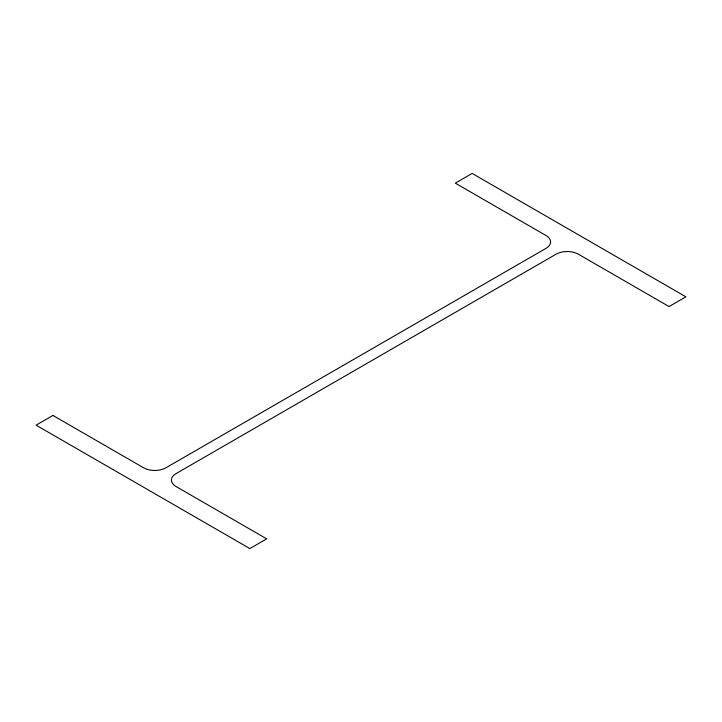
<?xml version="1.0" encoding="UTF-8"?>
<svg xmlns="http://www.w3.org/2000/svg" width="722" height="722" viewBox="0 0 722 722"><rect width="100%" height="100%" fill="white"/><g stroke="black" fill="none" stroke-linecap="round" stroke-linejoin="round"><path stroke-width="1.08" d="M52.941 415.448L36.1 425.168L249.857 548.576L266.698 538.856L176.024 486.502A15.776 9.106 0 0 1 176.024 473.623L556.066 254.207A15.776 9.106 0 0 1 578.385 254.207L669.059 306.552L685.9 296.832L472.143 173.424L455.302 183.144L545.976 235.498A15.776 9.106 0 0 1 545.976 248.377L165.934 467.793A15.776 9.106 0 0 1 143.615 467.793L52.941 415.448"/></g></svg>
